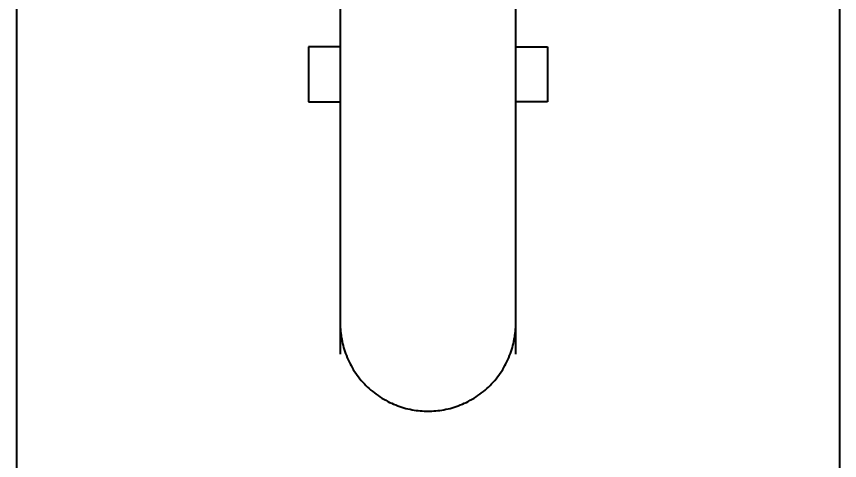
# Model space of a CAD drawing. Header units: millimetres. Extents: x 9401 to 11826, y -521 to 2909.
# Drawn here: x 10132.1 to 10282.1, y 512.9 to 593.8 of the extents above; entities that cross this region are included whole.
import ezdxf
from ezdxf.lldxf.tags import DXFTag

# ---------------------------------------------------------------- set-up
doc = ezdxf.new("R2010")
doc.units = ezdxf.units.MM
doc.header["$LTSCALE"] = 0.2
doc.layers.add('BU', color=7, linetype='Continuous')
doc.layers.add('LINE', color=7, linetype='Continuous', lineweight=25)
doc.styles.add('h', font='', dxfattribs={"height": 28})
doc.styles.get('h').set_extended_font_data('Haansoft Batang')
tags = doc.linetypes.add('Amconstr', pattern=[9999, 9999, 0]).pattern_tags.tags
tags[6:7] = [DXFTag(74, 4), DXFTag(75, 0), DXFTag(340, '0'), DXFTag(46, 1.0), DXFTag(50, 0.0), DXFTag(44, 0.0), DXFTag(45, 0.0)]
tags[4:5] = [DXFTag(74, 4), DXFTag(75, 0), DXFTag(340, '0'), DXFTag(46, 1.0), DXFTag(50, 0.0), DXFTag(44, 0.0), DXFTag(45, 0.0)]
doc.dimstyles.new('AM_ISO$0', dxfattribs={"dimtxt": 28, "dimasz": 24, "dimexe": 10, "dimexo": 0, "dimgap": 10, "dimtad": 1, "dimdec": 0, "dimdsep": 46, "dimtxsty": 'h', "dimcen": -5, "dimclrd": 256, "dimclre": 256, "dimclrt": 256, "dimadec": 0, "dimazin": 2, "dimtp": 0.1, "dimtm": 0.1, "dimtfac": 0.71, "dimtdec": 0, "dimtmove": 0, "dimatfit": 3, "dimfxl": 0, "dimlwd": -1, "dimlwe": -1, "dimarcsym": 0})

# ---------------------------------------------------------------- blocks, each defined once
blk = doc.blocks.new('*D9')
at = {"layer": 'Defpoints', "color": 0, "linetype": 'Amconstr'}
for p in [(10132.07, 674.24), (10282.07, 674.24), (10282.07, 435.91)]:
    blk.add_point(p, dxfattribs=at)
at = {"layer": 'LINE', "linetype": 'ByBlock'}
for p, q in [((10132.07, 674.24), (10132.07, 425.91)), ((10282.07, 674.24), (10282.07, 425.91)), ((10156.07, 435.91), (10258.07, 435.91))]:
    blk.add_line(p, q, dxfattribs=at)
at = {"layer": 'LINE', "linetype": 'Amconstr'}
for points in [[(10156.07, 439.91), (10156.07, 431.91), (10132.07, 435.91)], [(10258.07, 439.91), (10258.07, 431.91), (10282.07, 435.91)]]:
    blk.add_solid(points, dxfattribs=at)
at = {"layer": 'LINE', "linetype": 'Amconstr', "insert": (10207.07, 459.94), "char_height": 28, "attachment_point": 5, "style": 'h'}
blk.add_mtext('150', dxfattribs=at)

msp = doc.modelspace()

# ---------------------------------------------------------------- linework, layer by layer
at = {"layer": 'BU', "color": 7}
for points in [[(10191.07, 653.24), (10191.07, 532.24)], [(10223.07, 532.24), (10223.07, 653.24)], [(10191.07, 537.86), (10191.07, 537.5), (10191.09, 537.14), (10191.11, 536.78), (10191.14, 536.42), (10191.17, 536.05), (10191.22, 535.69), (10191.27, 535.32), (10191.34, 534.95), (10191.41, 534.57), (10191.49, 534.2), (10191.59, 533.83), (10191.69, 533.45), (10191.8, 533.08), (10191.92, 532.71), (10192.05, 532.34), (10192.19, 531.97), (10192.34, 531.6), (10192.51, 531.23), (10192.68, 530.87), (10192.86, 530.51), (10193.05, 530.15), (10193.25, 529.8), (10193.46, 529.45), (10193.68, 529.1), (10193.91, 528.76), (10194.15, 528.43), (10194.39, 528.1), (10194.65, 527.77), (10194.91, 527.45), (10195.19, 527.14), (10195.47, 526.84), (10195.76, 526.54), (10196.05, 526.25), (10196.36, 525.97), (10196.67, 525.7), (10196.99, 525.44), (10197.31, 525.18), (10197.64, 524.93), (10197.97, 524.69), (10198.32, 524.46), (10198.66, 524.25), (10199.01, 524.04), (10199.36, 523.83), (10199.72, 523.64), (10200.08, 523.46), (10200.45, 523.29), (10200.81, 523.13), (10201.18, 522.98), (10201.55, 522.84), (10201.92, 522.71), (10202.29, 522.59), (10202.67, 522.47), (10203.04, 522.37), (10203.41, 522.28), (10203.79, 522.2), (10204.16, 522.12), (10204.53, 522.06), (10204.9, 522), (10205.27, 521.96), (10205.63, 521.92), (10206, 521.89), (10206.36, 521.87), (10206.72, 521.86), (10207.07, 521.86), (10207.43, 521.86), (10207.78, 521.87), (10208.14, 521.89), (10208.51, 521.92), (10208.87, 521.96), (10209.24, 522), (10209.61, 522.06), (10209.98, 522.12), (10210.35, 522.2), (10210.73, 522.28), (10211.1, 522.37), (10211.47, 522.47), (10211.85, 522.59), (10212.22, 522.71), (10212.59, 522.84), (10212.96, 522.98), (10213.33, 523.13), (10213.69, 523.29), (10214.06, 523.46), (10214.42, 523.64), (10214.78, 523.83), (10215.13, 524.04), (10215.48, 524.25), (10215.83, 524.46), (10216.17, 524.69), (10216.5, 524.93), (10216.83, 525.18), (10217.16, 525.44), (10217.47, 525.7), (10217.78, 525.97), (10218.09, 526.25), (10218.38, 526.54), (10218.67, 526.84), (10218.95, 527.14), (10219.23, 527.45), (10219.49, 527.77), (10219.75, 528.1), (10220, 528.43), (10220.23, 528.76), (10220.46, 529.1), (10220.68, 529.45), (10220.89, 529.8), (10221.09, 530.15), (10221.28, 530.51), (10221.46, 530.87), (10221.63, 531.23), (10221.8, 531.6), (10221.95, 531.97), (10222.09, 532.34), (10222.22, 532.71), (10222.34, 533.08), (10222.45, 533.45), (10222.55, 533.83), (10222.65, 534.2), (10222.73, 534.57), (10222.8, 534.95), (10222.87, 535.32), (10222.92, 535.69), (10222.97, 536.05), (10223.01, 536.42), (10223.03, 536.78), (10223.05, 537.14), (10223.07, 537.5), (10223.07, 537.86)]]:
    msp.add_lwpolyline(points, dxfattribs=at)
at = {"layer": 'BU', "color": 0}
for points in [[(10191.07, 588.24), (10185.32, 588.24)], [(10185.32, 588.24), (10185.32, 578.24)], [(10223.07, 588.24), (10228.82, 588.24)], [(10228.82, 588.24), (10228.82, 578.24)], [(10185.32, 578.24), (10191.07, 578.24)], [(10228.82, 578.24), (10223.07, 578.24)]]:
    msp.add_lwpolyline(points, dxfattribs=at)

# ---------------------------------------------------------------- dimensions: what is measured, and where the dimension line sits
at = {"layer": 'LINE', "linetype": 'Amconstr'}
dim = msp.add_linear_dim(base=(10282.07, 435.91), p1=(10132.07, 674.24), p2=(10282.07, 674.24), dimstyle='AM_ISO$0', dxfattribs=at)
dim.commit()
dim.dimension.update_dxf_attribs({"geometry": '*D9', "text_midpoint": (10207.07, 459.94)})

doc.saveas('drawing.dxf')
